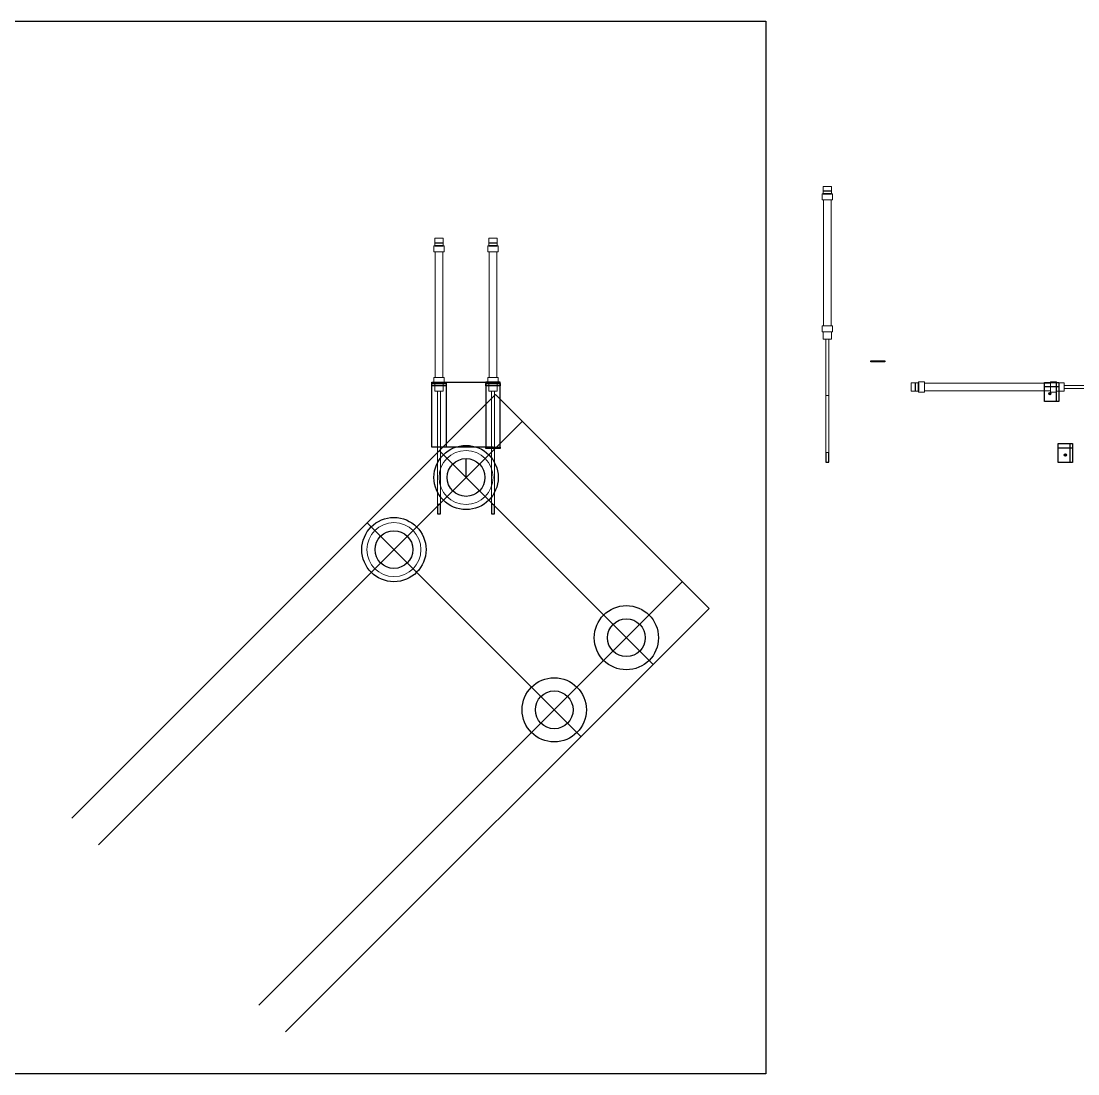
# Model space of a CAD drawing. Header units: millimetres. Extents: x -15418 to 43885, y -27590 to 23052.
# Drawn here: x 32879 to 35675, y -10016 to -7229 of the extents above; entities that cross this region are included whole.
import ezdxf

# ---------------------------------------------------------------- set-up
doc = ezdxf.new("R2010")
doc.units = ezdxf.units.MM
doc.header["$LTSCALE"] = 0.5
doc.layers.get('0').update_dxf_attribs({"lineweight": 5})
doc.layers.get('Defpoints').update_dxf_attribs({"color": 4})
for name, color, linetype in [('Layer1', 1, 'Continuous'), ('Layer2', 2, 'Continuous'), ('Layer4', 6, 'Continuous')]:
    doc.layers.add(name, color=color, linetype=linetype)
doc.layers.add('Layer9', color=3, linetype='Continuous', lineweight=5)

msp = doc.modelspace()

# ---------------------------------------------------------------- linework, layer by layer
at = {"transparency": 33554661}
for centre in [(34056.0917, -8437.3221), (33865.1729, -8628.2409)]:
    msp.add_circle(centre, 71.5, dxfattribs=at)
at = {"layer": 'Defpoints', "transparency": 33554661}
for p, q in [((35587.2602, -8185.8221), (35624.7602, -8185.8221)), ((35587.2602, -8235.8221), (35587.2602, -8185.8221)), ((35618.7602, -8235.8221), (35618.7602, -8185.8221)), ((35624.7602, -8185.8221), (35624.7602, -8235.8221)), ((35624.7602, -8197.8221), (35587.2602, -8197.8221)), ((35604.0102, -8215.8221), (35598.0102, -8215.8221)), ((35601.0102, -8212.8221), (35601.0102, -8218.8221)), ((35624.7602, -8235.8221), (35587.2602, -8235.8221)), ((35623.3919, -8347.8256), (35660.8919, -8347.8256)), ((35623.3919, -8397.8256), (35623.3919, -8347.8256)), ((35660.8919, -8359.8256), (35623.3919, -8359.8256)), ((35654.8919, -8397.8256), (35654.8919, -8347.8256)), ((35660.8919, -8347.8256), (35660.8919, -8397.8256)), ((35645.1419, -8377.8256), (35639.1419, -8377.8256)), ((35642.1419, -8374.8256), (35642.1419, -8380.8256)), ((35660.8919, -8397.8256), (35623.3919, -8397.8256))]:
    msp.add_line(p, q, dxfattribs=at)
for centre in [(35601.0102, -8215.8221), (35642.1419, -8377.8256)]:
    msp.add_circle(centre, 3, dxfattribs=at)
at = {"layer": 'Layer1', "transparency": 33554661}
for p, q in [((35126.9937, -8128.3332), (35164.4937, -8128.3332)), ((35126.9937, -8131.3332), (35126.9937, -8128.3332)), ((35164.4937, -8131.3332), (35126.9937, -8131.3332)), ((35164.4937, -8128.3332), (35164.4937, -8131.3332)), ((33965.8417, -8185.1421), (34146.3417, -8185.1421)), ((33965.8417, -8188.8221), (34003.3417, -8188.8221)), ((33965.8417, -8194.8221), (33965.8417, -8188.8221)), ((34003.3417, -8188.8221), (34003.3417, -8194.8221)), ((34108.8417, -8188.8221), (34146.3417, -8188.8221)), ((34108.8417, -8194.8221), (34108.8417, -8188.8221)), ((34146.3417, -8188.8221), (34146.3417, -8194.8221)), ((34133.8734, -8218.119), (33012.44, -9339.5524)), ((34003.3417, -8194.8221), (33965.8417, -8194.8221)), ((34146.3417, -8194.8221), (34108.8417, -8194.8221)), ((34416.7161, -8500.9617), (34133.8734, -8218.119)), ((34204.5841, -8288.8297), (33083.1507, -9410.2631)), ((34127.5917, -8357.3221), (33965.8417, -8357.3221)), ((34108.8417, -8357.3221), (34146.3417, -8357.3221)), ((34108.8417, -8360.3221), (34108.8417, -8357.3221)), ((34146.3417, -8360.3221), (34108.8417, -8360.3221)), ((34146.3417, -8357.3221), (34146.3417, -8360.3221)), ((34268.2237, -8649.4541), (33985.381, -8366.6114)), ((34056.0917, -8437.3221), (34056.0917, -8387.3221)), ((35008.4153, -8371.6307), (35008.4153, -8396.6307)), ((35016.4153, -8396.6307), (35016.4153, -8371.6307)), ((35008.4153, -8396.6307), (35016.4153, -8396.6307)), ((34416.7161, -8500.9617), (34699.5589, -8783.8044)), ((33988.5917, -8508.8221), (33980.5917, -8508.8221)), ((33980.5917, -8508.8221), (33980.5917, -8533.8221)), ((33988.5917, -8533.8221), (33988.5917, -8508.8221)), ((34123.5917, -8508.8221), (34123.5917, -8533.8221)), ((34131.5917, -8533.8221), (34131.5917, -8508.8221)), ((34077.3049, -8840.3729), (33794.4622, -8557.5302)), ((33980.5917, -8533.8221), (33988.5917, -8533.8221)), ((34123.5917, -8533.8221), (34131.5917, -8533.8221)), ((34268.2237, -8649.4541), (34551.0664, -8932.2968)), ((34628.8482, -8713.0937), (33507.4148, -9834.5272)), ((34699.5589, -8783.8044), (33578.1254, -9905.2378)), ((34077.3049, -8840.3729), (34360.1476, -9123.2157))]:
    msp.add_line(p, q, dxfattribs=at)
msp.add_lwpolyline([(32476.0244, -7229.2117), (34849.6912, -7229.2117), (34849.6912, -10016.2623), (32476.0244, -10016.2623)], close=True, dxfattribs=at)
for centre, radius in [((34056.0917, -8437.3221), 85), ((34056.0917, -8437.3221), 50), ((33865.1729, -8628.2409), 85), ((33865.1729, -8628.2409), 50), ((34480.3558, -8861.5862), 85), ((34480.3558, -8861.5862), 50), ((34289.4369, -9052.505), 85), ((34289.4369, -9052.505), 50)]:
    msp.add_circle(centre, radius, dxfattribs=at)
at = {"layer": 'Layer2', "transparency": 33554661}
for p, q in [((35001.4153, -7678.6307), (35023.4153, -7678.6307)), ((35023.4153, -7686.6307), (35001.4153, -7686.6307)), ((35001.4153, -7686.6307), (35023.4153, -7686.6307)), ((35001.4153, -7686.6307), (35023.4153, -7686.6307)), ((33973.5917, -7815.8221), (33995.5917, -7815.8221)), ((33973.5917, -7823.8221), (33995.5917, -7823.8221)), ((33973.5917, -7823.8221), (33995.5917, -7823.8221)), ((33995.5917, -7823.8221), (33973.5917, -7823.8221)), ((34116.5917, -7815.8221), (34138.5917, -7815.8221)), ((34116.5917, -7823.8221), (34138.5917, -7823.8221)), ((34116.5917, -7823.8221), (34138.5917, -7823.8221)), ((34138.5917, -7823.8221), (34116.5917, -7823.8221)), ((35245.7602, -8208.8221), (35245.7602, -8186.8221)), ((35253.7602, -8208.8221), (35253.7602, -8186.8221)), ((35253.7602, -8208.8221), (35253.7602, -8186.8221)), ((35253.7602, -8186.8221), (35253.7602, -8208.8221))]:
    msp.add_line(p, q, dxfattribs=at)
at = {"layer": 'Layer4', "transparency": 33554661}
for p, q in [((33965.8417, -8357.3221), (33965.8417, -8185.1421)), ((34003.3417, -8185.1421), (34003.3417, -8357.3221)), ((34146.3417, -8185.1421), (34108.8417, -8185.1421)), ((34108.8417, -8185.1421), (34108.8417, -8357.3221)), ((34146.3417, -8357.3221), (34146.3417, -8185.1421))]:
    msp.add_line(p, q, dxfattribs=at)
at = {"layer": 'Layer9', "transparency": 33554661}
for p, q in [((34998.9153, -7686.6307), (35025.9153, -7686.6307)), ((34998.9153, -7702.6307), (34998.9153, -7686.6307)), ((35001.4153, -7666.6307), (35023.4153, -7666.6307)), ((35001.4153, -7686.6307), (35001.4153, -7666.6307)), ((35008.4153, -7666.6307), (35016.4153, -7666.6307)), ((35023.4153, -7666.6307), (35023.4153, -7686.6307)), ((35025.9153, -7686.6307), (35025.9153, -7702.6307)), ((35025.9153, -7702.6307), (34998.9153, -7702.6307)), ((35002.4153, -7702.6307), (35002.4153, -8035.6307)), ((35022.4153, -8035.6307), (35022.4153, -7702.6307)), ((33971.0917, -7823.8221), (33998.0917, -7823.8221)), ((33971.0917, -7839.8221), (33971.0917, -7823.8221)), ((33973.5917, -7803.8221), (33995.5917, -7803.8221)), ((33973.5917, -7823.8221), (33973.5917, -7803.8221)), ((33995.5917, -7823.8221), (33973.5917, -7823.8221)), ((33980.5917, -7803.8221), (33988.5917, -7803.8221)), ((33995.5917, -7803.8221), (33995.5917, -7823.8221)), ((33998.0917, -7823.8221), (33998.0917, -7839.8221)), ((34114.0917, -7823.8221), (34141.0917, -7823.8221)), ((34114.0917, -7839.8221), (34114.0917, -7823.8221)), ((34116.5917, -7803.8221), (34138.5917, -7803.8221)), ((34116.5917, -7823.8221), (34116.5917, -7803.8221)), ((34138.5917, -7823.8221), (34116.5917, -7823.8221)), ((34123.5917, -7803.8221), (34131.5917, -7803.8221)), ((34138.5917, -7803.8221), (34138.5917, -7823.8221)), ((34141.0917, -7823.8221), (34141.0917, -7839.8221)), ((33998.0917, -7839.8221), (33971.0917, -7839.8221)), ((33974.5917, -7839.8221), (33974.5917, -8172.8221)), ((33994.5917, -8172.8221), (33994.5917, -7839.8221)), ((34141.0917, -7839.8221), (34114.0917, -7839.8221)), ((34117.5917, -7839.8221), (34117.5917, -8172.8221)), ((34137.5917, -8172.8221), (34137.5917, -7839.8221)), ((35025.9153, -8035.6307), (34998.9153, -8035.6307)), ((34998.9153, -8035.6307), (34998.9153, -8051.6307)), ((34998.9153, -8051.6307), (35025.9153, -8051.6307)), ((35023.4153, -8051.6307), (35001.4153, -8051.6307)), ((35001.4153, -8051.6307), (35001.4153, -8071.6307)), ((35023.4153, -8071.6307), (35023.4153, -8051.6307)), ((35025.9153, -8051.6307), (35025.9153, -8035.6307)), ((35001.4153, -8071.6307), (35023.4153, -8071.6307)), ((35008.4153, -8371.6307), (35008.4153, -8071.6307)), ((35008.4153, -8071.6307), (35016.4153, -8071.6307)), ((35016.4153, -8071.6307), (35016.4153, -8371.6307)), ((33998.0917, -8172.8221), (33971.0917, -8172.8221)), ((33971.0917, -8172.8221), (33971.0917, -8188.8221)), ((33971.0917, -8188.8221), (33998.0917, -8188.8221)), ((33995.5917, -8188.8221), (33973.5917, -8188.8221)), ((33973.5917, -8188.8221), (33973.5917, -8208.8221)), ((33995.5917, -8208.8221), (33995.5917, -8188.8221)), ((33998.0917, -8188.8221), (33998.0917, -8172.8221)), ((34141.0917, -8172.8221), (34114.0917, -8172.8221)), ((34114.0917, -8172.8221), (34114.0917, -8188.8221)), ((34114.0917, -8188.8221), (34141.0917, -8188.8221)), ((34138.5917, -8188.8221), (34116.5917, -8188.8221)), ((34116.5917, -8188.8221), (34116.5917, -8208.8221)), ((34138.5917, -8208.8221), (34138.5917, -8188.8221)), ((34141.0917, -8188.8221), (34141.0917, -8172.8221)), ((35233.7602, -8208.8221), (35233.7602, -8186.8221)), ((35233.7602, -8186.8221), (35253.7602, -8186.8221)), ((35233.7602, -8201.8221), (35233.7602, -8193.8221)), ((35253.7602, -8211.3221), (35253.7602, -8184.3221)), ((35253.7602, -8184.3221), (35269.7602, -8184.3221)), ((35269.7602, -8184.3221), (35269.7602, -8211.3221)), ((35602.7602, -8187.8221), (35269.7602, -8187.8221)), ((35618.7602, -8184.3221), (35602.7602, -8184.3221)), ((35602.7602, -8184.3221), (35602.7602, -8211.3221)), ((35618.7602, -8211.3221), (35618.7602, -8184.3221)), ((35638.7602, -8186.8221), (35618.7602, -8186.8221)), ((35618.7602, -8186.8221), (35618.7602, -8208.8221)), ((35638.7602, -8208.8221), (35638.7602, -8186.8221)), ((35638.7602, -8201.8221), (35638.7602, -8193.8221)), ((35638.7602, -8193.8221), (35938.7602, -8193.8221)), ((33973.5917, -8208.8221), (33995.5917, -8208.8221)), ((33980.5917, -8508.8221), (33980.5917, -8208.8221)), ((33980.5917, -8208.8221), (33988.5917, -8208.8221)), ((33988.5917, -8208.8221), (33988.5917, -8508.8221)), ((34116.5917, -8208.8221), (34138.5917, -8208.8221)), ((34123.5917, -8508.8221), (34123.5917, -8208.8221)), ((34123.5917, -8208.8221), (34131.5917, -8208.8221)), ((34131.5917, -8208.8221), (34131.5917, -8508.8221)), ((35016.4153, -8220.1307), (35008.4153, -8220.1307)), ((35253.7602, -8208.8221), (35233.7602, -8208.8221)), ((35269.7602, -8211.3221), (35253.7602, -8211.3221)), ((35269.7602, -8207.8221), (35602.7602, -8207.8221)), ((35602.7602, -8211.3221), (35618.7602, -8211.3221)), ((35618.7602, -8208.8221), (35638.7602, -8208.8221)), ((35938.7602, -8201.8221), (35638.7602, -8201.8221)), ((35016.4153, -8371.6307), (35008.4153, -8371.6307)), ((33988.5917, -8508.8221), (33980.5917, -8508.8221)), ((34131.5917, -8508.8221), (34123.5917, -8508.8221))]:
    msp.add_line(p, q, dxfattribs=at)

doc.saveas('drawing.dxf')
